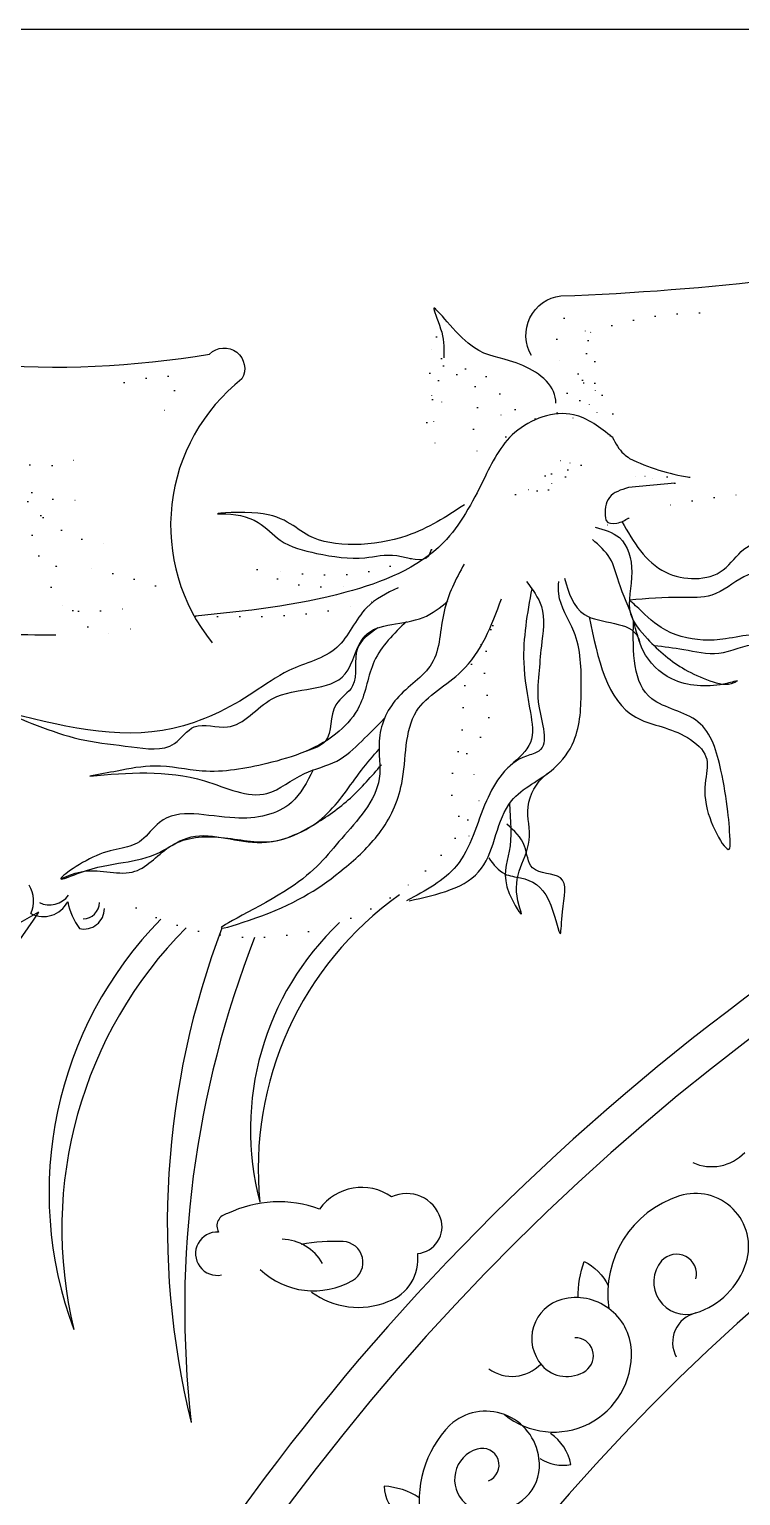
# Model space of a CAD drawing. Extents: x -66030 to 95157, y -13132 to 45879.
# Drawn here: x -39849 to -39445, y 40883 to 41715 of the extents above; entities that cross this region are included whole.
import ezdxf

# ---------------------------------------------------------------- set-up
doc = ezdxf.new("R2010")
doc.units = 0
doc.header["$LTSCALE"] = 100
doc.header["$MEASUREMENT"] = 0
doc.linetypes.add('DOT2', pattern=[0.125, 0, -0.125])
for name, color, linetype in [('3', 11, 'CONTINUOUS'), ('4', 121, 'CONTINUOUS'), ('7', 105, 'CONTINUOUS')]:
    doc.layers.add(name, color=color, linetype=linetype)

msp = doc.modelspace()

# ---------------------------------------------------------------- linework, layer by layer
at = {"layer": '3', "linetype": 'DOT2'}
for p, q in [((-39504.85, 41461.6), (-39500.39, 41461.06)), ((-39473.99, 41461.22), (-39504.85, 41461.6))]:
    msp.add_line(p, q, dxfattribs=at)
at = {"layer": '3', "linetype": 'ByBlock'}
for points in [[(-39688.6, 40998.9, 0.258248), (-39645.27, 40993.49, 0.35016), (-39628.3, 41020.81, 0.481292), (-39615.25, 41040.8, 0.446636), (-39643.09, 41052.97, 0.408723), (-39683.99, 41046.01, 0.205039), (-39736.21, 41043.41, 0.522769), (-39741.43, 41032.98, 1.138853), (-39739.69, 41008.64)], [(-39470.38, 41006.42, 0.79212), (-39489.76, 41016.56, 0.755707), (-39470.38, 40987.06, 0.24473), (-39441.76, 41015.64, 0.607578), (-39479.61, 41053.45, 0.366202), (-39519.76, 40989.64)], [(-39717.77, 41011.8, 0.333549), (-39665.27, 41005.56, 0.749261), (-39670.68, 41027.61, 0.057021), (-39694.43, 41025.95)], [(-39537.22, 40995.75, -0.088101), (-39533.74, 41016.36, -0.161251), (-39520.13, 41002.61)], [(-39578.92, 40929.41, 0.64843), (-39506.95, 40965.72, 0.476479), (-39546.39, 40994.75, 0.558754), (-39557.81, 40957.43, 0.378906), (-39532.9, 40954.32, 0.75448), (-39539.13, 40972.98)], [(-39588.16, 40891.76, 0.958155), (-39594.52, 40909.9, 1.011981), (-39583.62, 40875.43, 0.450726), (-39559.46, 40904.52, 0.609944), (-39609.96, 40923.5, 0.25043), (-39626.11, 40868.1)], [(-39558.88, 40904.56, 0.206746), (-39541.31, 40901.18, 0.191512), (-39552.8, 40918.73)], [(-39627.4, 40882.22, 0.136134), (-39647.42, 40888.75, 0.2206), (-39638.19, 40871.32)]]:
    msp.add_lwpolyline(points, format="xyb", dxfattribs=at)
at = {"layer": '3', "linetype": 'DOT2'}
for centre, radius, start, end in [((-39467.34, 41370.24), 184.17, 90.30818, 112.60701), ((-39522.68, 41536.88), 26.79, 147.2431, 208.51021), ((-39612.33, 41533.35), 7.99, 176.0201, 226.52248), ((-39587.88, 41516.09), 33.72, 173.08924, 213.31916), ((-39599.58, 41499.9), 20.99, 164.90824, 233.14292), ((-39840.66, 41513.55), 46, 197.43517, 297.40201), ((-39597.32, 41495.58), 26, 187.30033, 242.46611), ((-39827.05, 41496.11), 48.07, 199.81645, 288.45471), ((-39536.12, 41205.89), 257.65, 77.95364, 82.02786), ((-39799.15, 41487.07), 64.15, 206.89643, 272.35376), ((-39830.22, 41427.41), 17.06, 134.70327, 291.0803), ((-39820.62, 41401.16), 16.01, 143.5802, 268.68194), ((-39888.91, 41055.63), 361.71, 72.0028, 79.6761), ((-39802.5, 41397), 24.42, 208.01942, 298.23713), ((-39818.49, 41575.61), 190.47, 269.25031, 280.539), ((-39720.88, 41343.49), 143.32, 242.03767, 337.23115)]:
    msp.add_arc(centre, radius, start, end, dxfattribs=at)
at = {"layer": '3', "linetype": 'ByBlock'}
for centre, radius, start, end in [((-38642.02, 40090.96), 1320, 347.94519, 192.05481), ((-39461.34, 41095.87), 25.8, 245.53697, 316.54755), ((-39705.99, 41001.67), 27.2, 29.65288, 88.47933), ((-39466.38, 40970.36), 17.17, 103.48047, 208.54456), ((-39574.73, 40973.57), 22.49, 234.09348, 316.57773)]:
    msp.add_arc(centre, radius, start, end, dxfattribs=at)
at = {"layer": '3'}
for centre, radius, start, end in [((-39837.33, 41231.93), 13.37, 244.32193, 323.72166), ((-39818.53, 41220.15), 9.58, 271.52248, 358.41632)]:
    msp.add_arc(centre, radius, start, end, dxfattribs=at)
at = {"layer": '3', "linetype": 'DOT2'}
for points in [[(-39549.1, 41497.71), (-39538.25, 41518.23), (-39532.71, 41529.76), (-39532.94, 41544.05), (-39532.94, 41547.28), (-39530.63, 41534.6), (-39526.71, 41523.76), (-39527.63, 41514.54), (-39530.87, 41501.86), (-39530.17, 41494.02), (-39530.17, 41492.64)], [(-39617.67, 41540.75), (-39615.02, 41532.66), (-39616.32, 41507.83), (-39608.66, 41495.39)], [(-39794.94, 41514.98), (-39764.46, 41514.98), (-39771.23, 41501.45), (-39772.36, 41487.92)], [(-39561.56, 41494.25), (-39579.33, 41505.09), (-39586.26, 41515.46), (-39598.72, 41522.15), (-39615.48, 41524.23), (-39593.88, 41510.16), (-39594.8, 41498.86), (-39594.8, 41476.27), (-39592.72, 41472.12), (-39590.18, 41468.2)], [(-39534.75, 41516.33), (-39533.6, 41509.87), (-39535.91, 41505.03), (-39540.06, 41502.96), (-39540.75, 41498.81), (-39540.75, 41497.88), (-39540.75, 41497.42), (-39540.29, 41494.89), (-39538.22, 41493.27)], [(-39518.83, 41484.74), (-39517.44, 41497.42), (-39527.14, 41510.34), (-39534.52, 41516.33), (-39533.83, 41516.33), (-39526.68, 41507.11), (-39526.68, 41499.27), (-39526.68, 41495.35), (-39530.6, 41493.73)], [(-39578.18, 41484.11), (-39580.49, 41494.02), (-39581.87, 41505.32)], [(-39517.67, 41484.05), (-39518.14, 41480.82), (-39522.29, 41478.52)], [(-39535.51, 41468.11), (-39539.13, 41470.65), (-39550.45, 41468.77), (-39558.6, 41458.52), (-39572.74, 41451.41)], [(-39572.74, 41451.41), (-39560.85, 41453.28), (-39551.57, 41464), (-39544.97, 41468.63), (-39538.4, 41468.11), (-39536.23, 41466.67), (-39535.19, 41467.84)], [(-39553.98, 41453.96), (-39550.04, 41461.47), (-39542.84, 41465.49), (-39539.06, 41464.62), (-39538.92, 41462.88), (-39539.79, 41461.29), (-39541.39, 41461.29), (-39543.71, 41461.43), (-39546.76, 41460.7), (-39549.53, 41459.25), (-39551.2, 41457.81), (-39552.43, 41456.79), (-39553.98, 41453.96)], [(-39393.77, 41465.85), (-39390.22, 41460.29), (-39398.62, 41448.85), (-39426.12, 41447.32), (-39381.51, 41450.91), (-39434.97, 41451.67), (-39486.08, 41445.1)], [(-39508.52, 41438), (-39512.4, 41435.99), (-39517.98, 41434.97), (-39525.9, 41432.33), (-39530.87, 41435.52)], [(-39620.54, 41420.14), (-39650.66, 41408.85), (-39718.42, 41408.85)], [(-39719.36, 41408.85), (-39704.31, 41402.27), (-39662.89, 41399.45)], [(-39754.54, 41382.32), (-39666.64, 41387.61), (-39648.42, 41392.16)], [(-39585.63, 41377.11), (-39601.44, 41343.28), (-39603.7, 41312.84), (-39609.34, 41286.9), (-39598.05, 41255.33)], [(-39586.76, 41374.86), (-39590.15, 41346.67), (-39592.41, 41313.97), (-39600.31, 41306.07), (-39596.92, 41294.8), (-39596.92, 41282.39)]]:
    msp.add_spline(points, degree=3, dxfattribs=at)
at = {"layer": '3'}
for points in [[(-39446.74, 41345.77), (-39454.73, 41343.8), (-39483.99, 41346.83), (-39500.31, 41362.77), (-39505.79, 41379.76), (-39514.14, 41401.75), (-39519.11, 41415.22), (-39529.04, 41425.85)], [(-39545, 41403.88), (-39533.65, 41383.33), (-39503.13, 41370.28), (-39502.06, 41366.94)], [(-39563.53, 41397.97), (-39568.1, 41356.08), (-39564.31, 41327.72), (-39564.31, 41310.71), (-39575.19, 41298.03), (-39578.94, 41294.44)], [(-39901.81, 41383.69), (-39865.45, 41373.19), (-39833.82, 41371.87)], [(-39651, 41375.72), (-39662.55, 41364.04), (-39665.24, 41342.85), (-39674.7, 41332.14), (-39680.8, 41311.33), (-39691.47, 41305.87)], [(-39830.87, 41233.35), (-39817.68, 41237.71), (-39788.87, 41237.62), (-39767.99, 41252.28), (-39739.83, 41256.87), (-39710.71, 41254.61), (-39687.65, 41263.89), (-39666.5, 41279.21), (-39648.84, 41298.11)]]:
    msp.add_spline(points, degree=3, dxfattribs=at)
msp.add_open_spline([(-39843.63, 41214.39), (-39876.02, 41167.6), (-39908.41, 41120.8), (-39939.36, 41073.54)], degree=3, dxfattribs=at)
at = {"layer": '4'}
msp.add_line((-40442.02, 41715.29), (-36842.02, 41715.29), dxfattribs=at)
msp.add_arc((-38642.02, 40090.96), 1200, 346.71871, 193.28129, dxfattribs=at)
at = {"layer": '7'}
msp.add_line((-39482.35, 41457.87), (-39508.61, 41455.27), dxfattribs=at)
for points in [[(-40216.93, 41687.4, 0.249272), (-39746.46, 41531.08, -0.875781), (-39728.08, 41516.96, 0.418994), (-39745.04, 41367.33)], [(-39563.61, 41530.24, -0.547106), (-39546.98, 41564.03, 0.081283), (-39058.49, 41662.58)]]:
    msp.add_lwpolyline(points, format="xyb", dxfattribs=at)
for centre, radius, start, end in [((-39457.36, 41573.68), 113.67, 243.56222, 261.58896), ((-38642.02, 40090.96), 1340, 348.12776, 191.87224), ((-39864.44, 41220.76), 18.01, 336.77793, 29.96217), ((-39840.79, 41227.41), 15.48, 242.66304, 332.6018), ((-39784.72, 41229.8), 43.38, 192.66389, 214.64), ((-39528.37, 41068.97), 190.49, 125.37985, 185.74289), ((-39616.2, 41055.34), 221.44, 135.51256, 200.54304), ((-39817.9, 41216.57), 11.71, 257.62275, 359.63701), ((-39587.83, 41034.62), 242.52, 135.17818, 193.58913), ((-39298.67, 41037.05), 471.81, 159.09748, 193.75497), ((-39561.55, 41091.11), 161.69, 133.43933, 194.76061), ((-39183.17, 40989.71), 577.43, 158.62471, 186.44799)]:
    msp.add_arc(centre, radius, start, end, dxfattribs=at)
msp.add_open_spline([(-39549.77, 41503.29), (-39549.92, 41505.56), (-39552.18, 41517.21), (-39576.01, 41529.18), (-39598.76, 41530.74), (-39624.91, 41567.44), (-39612.99, 41542.18), (-39613.29, 41533.38), (-39613.45, 41528.89)], degree=3, knots=[17.334191, 17.334191, 17.334191, 17.334191, 26.059671, 64.140306, 96.14145, 130.557777, 148.030572, 166.264959, 166.264959, 166.264959, 166.264959], dxfattribs=at)
for points in [[(-39517.66, 41483.75), (-39539.81, 41496.63), (-39573.17, 41486.53), (-39590.95, 41459.64), (-39613.74, 41424.03), (-39669.09, 41395.9), (-39754.54, 41382.32)], [(-39517.66, 41483.75), (-39511.32, 41474.43), (-39507.97, 41471.89)], [(-39508.61, 41455.27), (-39519.45, 41449.73), (-39521.65, 41438), (-39521.29, 41436.58), (-39515.26, 41435.16), (-39508.52, 41438)], [(-39601.78, 41445.58), (-39634.51, 41427.98), (-39690.09, 41427.98), (-39722.56, 41441.08), (-39740.67, 41440.46), (-39740.05, 41440.46), (-39718.82, 41435.47), (-39706.33, 41425.49), (-39685.72, 41418), (-39658.24, 41415.51), (-39640.13, 41416.75), (-39622.03, 41416.75), (-39620.54, 41420.14)], [(-39512.31, 41436.02), (-39487.46, 41407.3), (-39454.77, 41408.61), (-39443.01, 41420.36), (-39414.24, 41425.59), (-39377.64, 41420.36), (-39341.03, 41420.36), (-39331.88, 41428.2), (-39333.18, 41425.59), (-39354.1, 41409.91), (-39393.32, 41409.91), (-39422.09, 41409.91), (-39443.01, 41404.69), (-39461.31, 41394.24), (-39478.31, 41392.94), (-39508.11, 41391.53)], [(-39527.46, 41432.86), (-39513.79, 41426.91), (-39506.69, 41407.42), (-39507.4, 41383.68), (-39497.82, 41369.51), (-39476.54, 41352.14), (-39462.35, 41345.77), (-39448.52, 41344.7), (-39446.74, 41345.77)], [(-39601.98, 41411.95), (-39613.31, 41385.07), (-39620.39, 41355.36), (-39640.22, 41335.55), (-39650.14, 41311.5), (-39650.14, 41290.27), (-39671.38, 41256.32), (-39701.13, 41228.02), (-39739.37, 41205.38), (-39716.71, 41212.45), (-39669.97, 41239.34), (-39650.14, 41259.15), (-39637.39, 41287.44), (-39628.89, 41328.47), (-39603.4, 41351.11), (-39580.73, 41392.14)], [(-39566.57, 41402.05), (-39558.07, 41387.9), (-39558.07, 41365.26), (-39559.49, 41349.7), (-39559.49, 41331.3), (-39559.49, 41305.84), (-39566.57, 41303.01), (-39589.23, 41277.54), (-39606.23, 41240.75), (-39634.56, 41220.94)], [(-39633.14, 41220.94), (-39592.06, 41239.34), (-39575.07, 41277.54), (-39550.99, 41295.93), (-39539.66, 41311.5), (-39535.41, 41341.21), (-39539.66, 41373.75), (-39548.16, 41394.97), (-39548.16, 41402.05)], [(-39639.36, 41398.51), (-39657.25, 41387.23), (-39674.19, 41364.67), (-39701.48, 41351.5), (-39721.25, 41339.28), (-39767.36, 41318.6), (-39865.24, 41328.94)], [(-39865.24, 41328.94), (-39817.24, 41312.02), (-39790.89, 41308.26), (-39766.42, 41310.14), (-39755.13, 41319.54), (-39736.3, 41319.54), (-39710.89, 41335.52), (-39669.48, 41349.62), (-39658.19, 41371.25), (-39625.25, 41381.59), (-39611.13, 41390.99)], [(-39494.11, 41365.76), (-39477.25, 41363.48), (-39457.38, 41361.36), (-39435.39, 41366.32), (-39422.62, 41363.84), (-39410.91, 41361), (-39409.49, 41360.65), (-39418.01, 41364.9), (-39438.23, 41371.63), (-39453.48, 41369.51), (-39466.25, 41368.8), (-39490.02, 41375.89), (-39504.56, 41388.29), (-39508.11, 41391.53)], [(-39634.56, 41379.41), (-39652.97, 41356.77), (-39661.47, 41331.3), (-39672.8, 41317.16), (-39713.87, 41298.76), (-39750.7, 41294.52), (-39777.61, 41297.35), (-39798.86, 41294.52), (-39814.44, 41291.69)], [(-39530.93, 41381.91), (-39504.45, 41325.02), (-39477, 41314.57), (-39465.23, 41304.13), (-39463.92, 41272.78), (-39450.85, 41251.89), (-39450.85, 41253.19), (-39452.16, 41271.48), (-39456.08, 41294.98), (-39469.15, 41322.41), (-39495.3, 41335.47), (-39505.79, 41379.76)], [(-39814.44, 41291.69), (-39749.28, 41288.86), (-39713.87, 41281.78), (-39692.63, 41293.1), (-39674.22, 41300.18), (-39660.05, 41311.5), (-39647.3, 41324.23)], [(-39687.65, 41295.11), (-39699.93, 41276.69), (-39732.1, 41267.87), (-39774.99, 41265.35), (-39785.08, 41255.26), (-39810.94, 41246.44), (-39830.5, 41233.21), (-39819.77, 41236.99), (-39774.99, 41248.33), (-39759.22, 41256.52), (-39719.48, 41254), (-39681.01, 41269.13), (-39660.19, 41294.96), (-39650.21, 41306.96)], [(-39576.22, 41276), (-39576.3, 41248.96), (-39576.3, 41225.02), (-39569.36, 41213.68), (-39570.62, 41218.09), (-39570.62, 41237.62), (-39564.94, 41255.26), (-39565.58, 41274.17), (-39555.46, 41292.44), (-39553.19, 41294.12)], [(-39587.89, 41245.18), (-39578.86, 41236.16), (-39569.83, 41233.9), (-39554.03, 41221.5), (-39547.25, 41202.33), (-39546.12, 41214.73), (-39547.25, 41233.9), (-39563.06, 41239.54), (-39567.57, 41251.95), (-39577.73, 41264.35)], [(-39843.63, 41214.39), (-40175.64, 40935.09), (-40137.19, 40488.56)]]:
    msp.add_spline(points, degree=3, dxfattribs=at)

doc.saveas('drawing.dxf')
